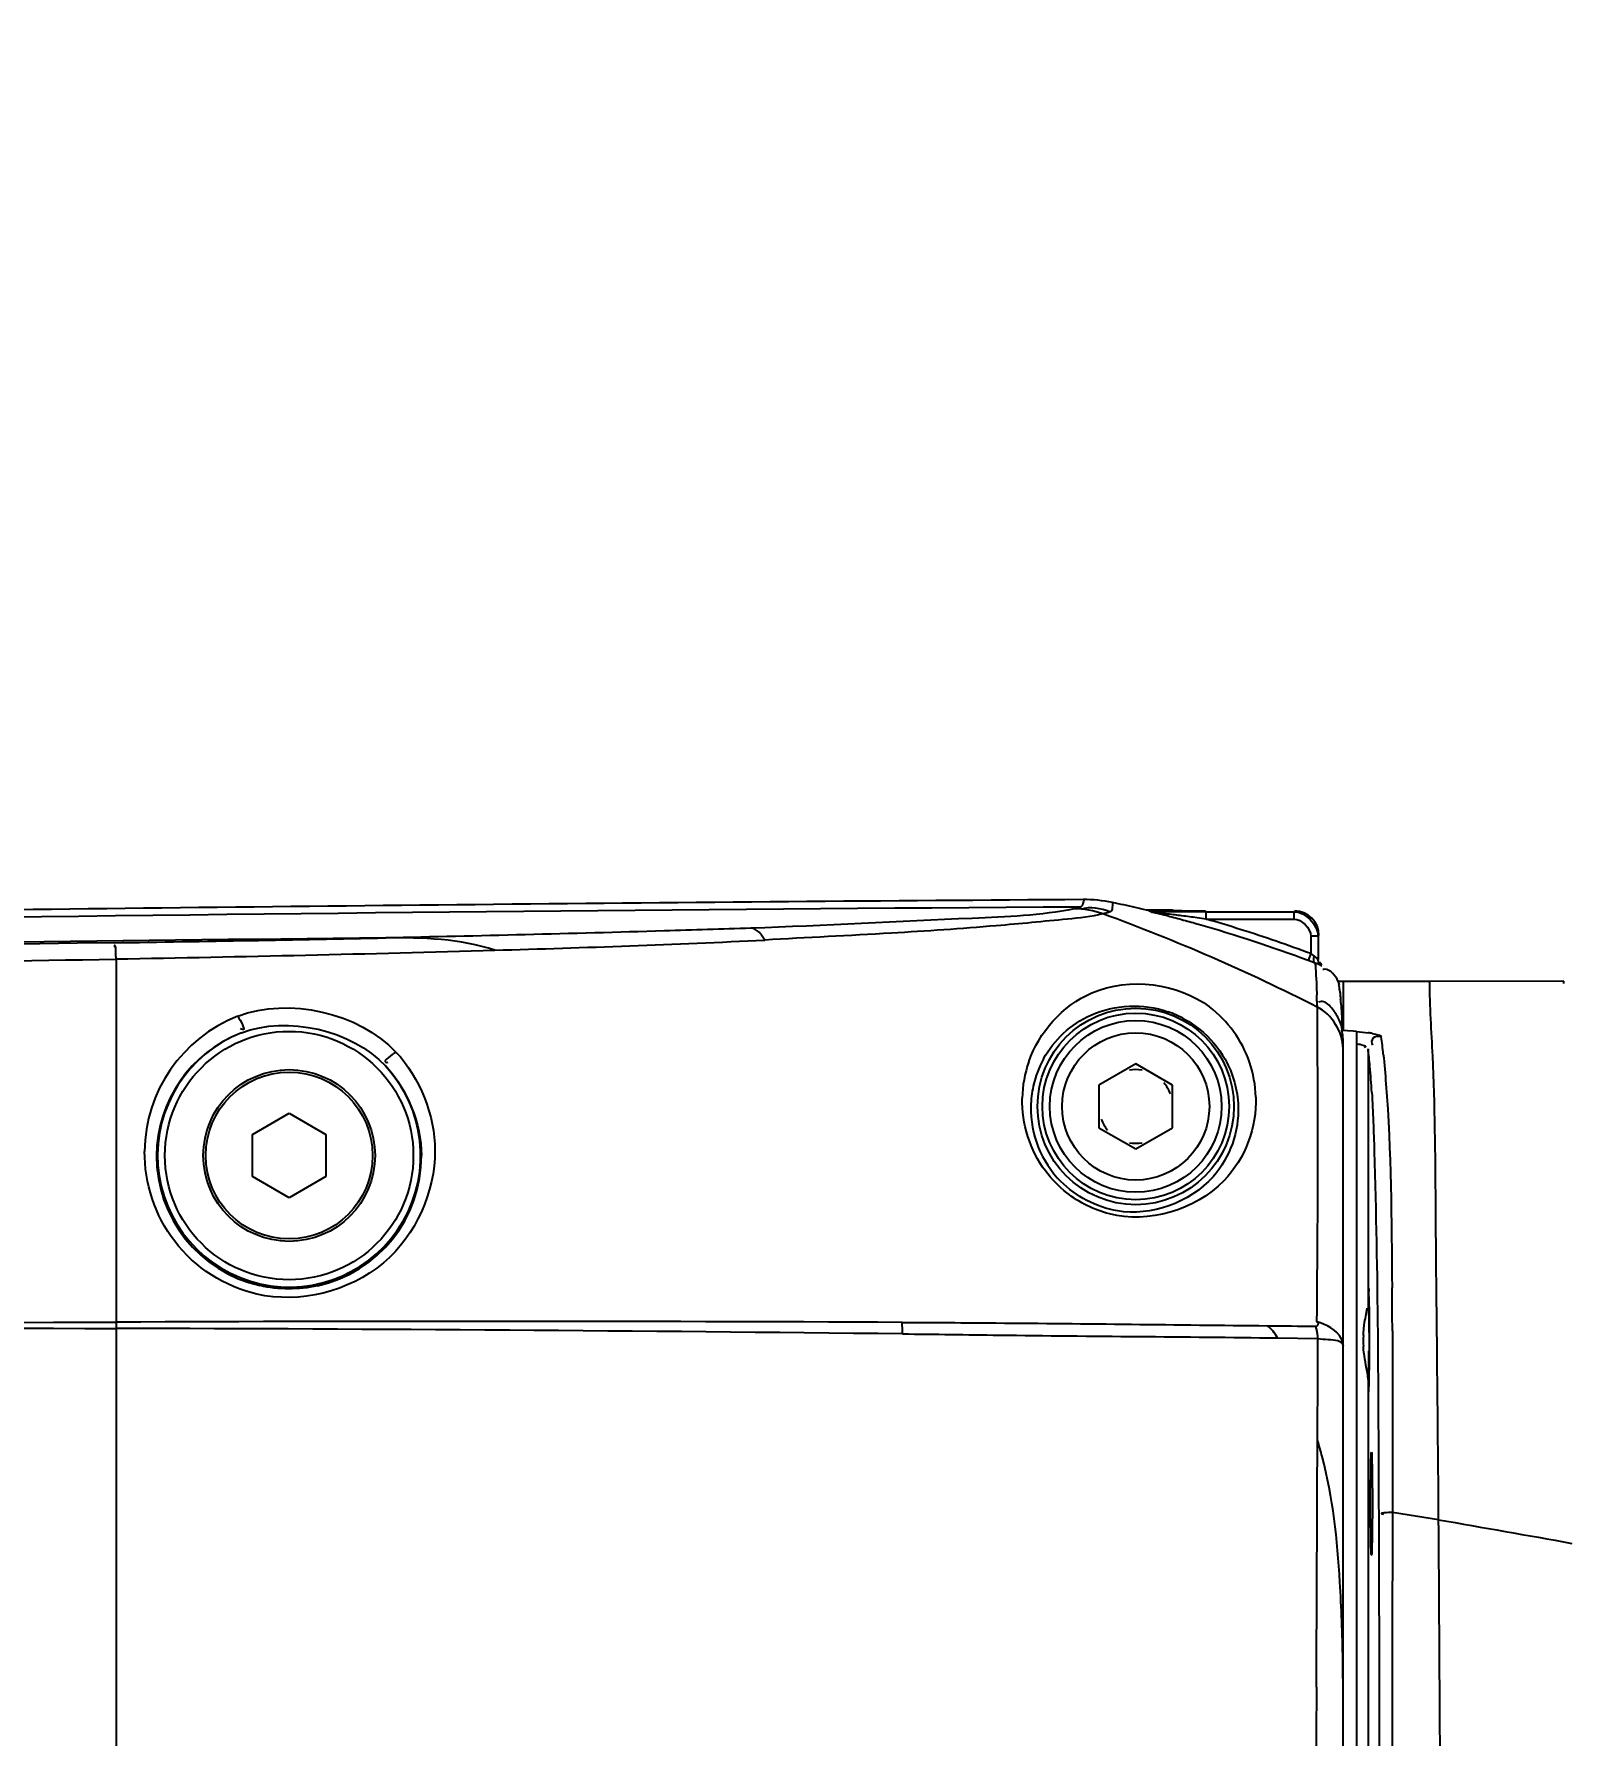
# Model space of a CAD drawing. Header units: millimetres. Extents: x 4086 to 8300, y 123 to 1549.
# Drawn here: x 7733.78 to 7749.37, y 1200.77 to 1218.1 of the extents above; entities that cross this region are included whole.
import ezdxf

# ---------------------------------------------------------------- set-up
doc = ezdxf.new("R2010")
doc.units = ezdxf.units.MM
for name, color, linetype in [('外形图', 7, 'Continuous'), ('尺寸标注', 7, 'Continuous'), ('运动范围', 7, 'Continuous')]:
    doc.layers.add(name, color=color, linetype=linetype)
doc.styles.add('思源黑', font='SourceHanSansCN-Normal.ttf')
doc.dimstyles.new('尺寸标注_1_4比例', dxfattribs={"dimtxt": 7, "dimasz": 6, "dimexe": 2, "dimexo": 1.5, "dimgap": 1, "dimtad": 1, "dimdec": 1, "dimlfac": 4, "dimdsep": 46, "dimtxsty": '思源黑', "dimcen": 0.09, "dimadec": 0, "dimazin": 0, "dimtp": 0.01, "dimtm": 0.01, "dimtfac": 1, "dimtdec": 1, "dimtofl": 0, "dimtmove": 0, "dimatfit": 3, "dimfxl": 1, "dimtolj": 1, "dimarcsym": 0})

# ---------------------------------------------------------------- blocks, each defined once
blk = doc.blocks.new('*D783')
at = {"layer": 'Defpoints', "color": 0}
for p in [(7771.133, 1293.717), (7771.133, 1215.714), (7686.133, 1211.346)]:
    blk.add_point(p, dxfattribs=at)
at = {"layer": '尺寸标注', "color": 0, "lineweight": -2}
for p, q in [((7686.133, 1212.846), (7686.133, 1295.717)), ((7771.133, 1217.214), (7771.133, 1295.717)), ((7692.133, 1293.717), (7765.133, 1293.717))]:
    blk.add_line(p, q, dxfattribs=at)
at = {"layer": '尺寸标注', "color": 0}
for points in [[(7692.133, 1294.717), (7692.133, 1292.717), (7686.133, 1293.717)], [(7765.133, 1292.717), (7765.133, 1294.717), (7771.133, 1293.717)]]:
    blk.add_solid(points, dxfattribs=at)
at = {"layer": '尺寸标注', "color": 0, "insert": (7728.049, 1298.346), "char_height": 7, "attachment_point": 5, "style": '思源黑'}
blk.add_mtext('\\A1;340', dxfattribs=at)
blk = doc.blocks.new('*D793')
at = {"layer": 'Defpoints', "color": 0}
for p in [(7771.133, 1271.641), (7552.914, 959.632), (7712.796, 959.632)]:
    blk.add_point(p, dxfattribs=at)
at = {"layer": '尺寸标注', "color": 0, "lineweight": -2}
for p, q in [((7769.633, 1271.641), (7550.914, 1271.641)), ((7552.914, 1265.641), (7552.914, 965.632)), ((7711.296, 959.632), (7550.914, 959.632))]:
    blk.add_line(p, q, dxfattribs=at)
at = {"layer": '尺寸标注', "color": 0}
for points in [[(7553.914, 1265.641), (7551.914, 1265.641), (7552.914, 1271.641)], [(7551.914, 965.632), (7553.914, 965.632), (7552.914, 959.632)]]:
    blk.add_solid(points, dxfattribs=at)
at = {"layer": '尺寸标注', "color": 0, "insert": (7548.289, 1115.636), "char_height": 7, "attachment_point": 5, "rotation": 90, "style": '思源黑'}
blk.add_mtext('\\A1;1248', dxfattribs=at)

msp = doc.modelspace()

# ---------------------------------------------------------------- linework, layer by layer
at = {"layer": '外形图'}
for p, q in [((7745.3827, 1209.1796), (7745.117, 1209.1796)), ((7745.123, 1209.1778), (7745.117, 1209.1796)), ((7745.1757, 1209.1615), (7745.1687, 1209.1611)), ((7745.239, 1209.1621), (7745.1757, 1209.1615)), ((7745.2687, 1209.1623), (7745.239, 1209.1621)), ((7745.498, 1209.1632), (7745.3882, 1209.1629)), ((7745.6394, 1209.1634), (7745.498, 1209.1632)), ((7745.7253, 1209.1634), (7745.6394, 1209.1634)), ((7745.7237, 1209.0884), (7746.6166, 1209.0884)), ((7745.7253, 1209.0884), (7745.7253, 1209.1634)), ((7745.7253, 1209.1634), (7746.6166, 1209.1634)), ((7746.6166, 1209.1634), (7746.6166, 1209.0884)), ((7746.7915, 1208.9135), (7746.7915, 1208.7361)), ((7746.8665, 1208.9135), (7746.7915, 1208.9135)), ((7746.8665, 1208.9135), (7746.8665, 1208.6754)), ((7734.6202, 1208.6829), (7734.6202, 1196.0546)), ((7746.7915, 1208.7361), (7746.7654, 1208.6658)), ((7746.8272, 1208.7097), (7746.7915, 1208.7361)), ((7746.8363, 1208.6397), (7746.7654, 1208.6658)), ((7746.8946, 1208.6296), (7746.881, 1208.6496)), ((7746.9047, 1208.6296), (7746.8973, 1208.6296)), ((7748.0024, 1208.454), (7747.0711, 1208.4539)), ((7747.0711, 1208.4538), (7747.0713, 1208.4539)), ((7747.1202, 1208.4539), (7747.1202, 1208.3859)), ((7747.1202, 1208.3859), (7747.1217, 1208.2356)), ((7749.3702, 1208.4543), (7748.0024, 1208.454)), ((7749.3701, 1208.4538), (7749.3702, 1208.4543)), ((7749.3704, 1208.4304), (7749.3701, 1208.4538)), ((7747.1217, 1208.2356), (7747.1198, 1207.9615)), ((7747.117, 1207.9012), (7747.1077, 1207.9571)), ((7747.1077, 1207.9571), (7747.2242, 1207.9484)), ((7747.1202, 1207.8473), (7747.117, 1207.9012)), ((7747.1198, 1207.9615), (7747.1191, 1207.9562)), ((7747.1202, 1184.2644), (7747.1202, 1207.8473)), ((7747.2242, 1207.9484), (7747.2577, 1207.9459)), ((7747.2577, 1207.9447), (7747.2577, 1184.1635)), ((7747.3745, 1207.7665), (7747.3745, 1205.2016)), ((7745.0077, 1207.6126), (7744.6327, 1207.3961)), ((7745.3827, 1207.3961), (7745.0077, 1207.6126)), ((7744.6327, 1207.3961), (7744.6327, 1206.9631)), ((7745.3827, 1206.9631), (7745.3827, 1207.3961)), ((7736.0103, 1206.8946), (7736.3827, 1207.1096)), ((7736.3827, 1207.1096), (7736.7551, 1206.8946)), ((7744.6327, 1206.9631), (7745.0077, 1206.7466)), ((7745.0077, 1206.7466), (7745.3827, 1206.9631)), ((7736.0103, 1206.4646), (7736.0103, 1206.8946)), ((7736.7551, 1206.8946), (7736.7551, 1206.4646)), ((7736.3827, 1206.2496), (7736.0103, 1206.4646)), ((7736.7551, 1206.4646), (7736.3827, 1206.2496)), ((7747.3893, 1204.9066), (7747.3891, 1204.9419)), ((7747.3894, 1204.8708), (7747.3893, 1204.9066)), ((7746.4502, 1204.8214), (7746.8633, 1204.8167)), ((7746.8614, 1204.4728), (7746.8618, 1204.7432)), ((7746.8618, 1204.7432), (7746.8619, 1204.8162)), ((7747.6226, 1204.7333), (7747.6229, 1204.5638)), ((7746.8603, 1203.7811), (7746.8614, 1204.4728)), ((7747.3745, 1204.3934), (7747.3745, 1187.7162)), ((7747.6227, 1203.3769), (7747.6225, 1203.0418)), ((7747.6225, 1203.0418), (7747.6221, 1202.6624)), ((7748.0936, 1202.969), (7747.6225, 1203.0418))]:
    msp.add_line(p, q, dxfattribs=at)
for points in [[(7745.202, 1209.1619), (7745.1742, 1209.1618), (7745.1666, 1209.1611)], [(7745.1695, 1209.16), (7745.1941, 1209.1567), (7745.2231, 1209.1534), (7745.2543, 1209.1497)], [(7745.2543, 1209.1497), (7745.2514, 1209.154), (7745.2482, 1209.1574), (7745.245, 1209.1599), (7745.2417, 1209.1615), (7745.2384, 1209.1621)], [(7746.8363, 1208.6396), (7746.8329, 1208.6416), (7746.8299, 1208.6445), (7746.8273, 1208.6483), (7746.8252, 1208.6529), (7746.8236, 1208.6583), (7746.8225, 1208.6643), (7746.822, 1208.6709), (7746.8219, 1208.678), (7746.8225, 1208.6856), (7746.8235, 1208.6934), (7746.8251, 1208.7015), (7746.8272, 1208.7097)], [(7746.8565, 1208.6847), (7746.8523, 1208.6887), (7746.8472, 1208.6933), (7746.8413, 1208.6985), (7746.8346, 1208.7041), (7746.8272, 1208.7097)], [(7746.8665, 1208.6754), (7746.8662, 1208.6755), (7746.8654, 1208.6761), (7746.8641, 1208.6773), (7746.8623, 1208.679), (7746.8565, 1208.6847)], [(7746.9035, 1208.6108), (7746.897, 1208.6151), (7746.891, 1208.62), (7746.8855, 1208.6255), (7746.8807, 1208.6316), (7746.8764, 1208.6382), (7746.8729, 1208.6451), (7746.8702, 1208.6524), (7746.8682, 1208.6599), (7746.8669, 1208.6676), (7746.8665, 1208.6754)], [(7746.8423, 1204.9408), (7746.8451, 1204.941), (7746.8482, 1204.9414), (7746.8513, 1204.9425), (7746.8544, 1204.944), (7746.8573, 1204.9461), (7746.86, 1204.9484), (7746.8623, 1204.9511), (7746.8643, 1204.9538), (7746.8659, 1204.9565), (7746.867, 1204.959), (7746.8678, 1204.9614), (7746.8683, 1204.9635), (7746.8685, 1204.9656), (7746.8685, 1204.9675), (7746.8681, 1204.9693), (7746.8674, 1204.971), (7746.8664, 1204.9725), (7746.8652, 1204.9741), (7746.8637, 1204.9757), (7746.8618, 1204.9773), (7746.8597, 1204.9789), (7746.8576, 1204.9804), (7746.8556, 1204.982), (7746.8541, 1204.9836), (7746.8531, 1204.985), (7746.8505, 1204.9855)]]:
    msp.add_lwpolyline(points, dxfattribs=at)
for centre, radius in [((7745.0077, 1207.1796), 1.0009), ((7745.0077, 1207.1796), 0.9509), ((7745.0077, 1207.1796), 0.875), ((7736.3827, 1206.6796), 1.265), ((7745.0077, 1207.1796), 0.75), ((7736.3827, 1206.6796), 0.875), ((7736.3827, 1206.6796), 0.85)]:
    msp.add_circle(centre, radius, dxfattribs=at)
for centre, radius, start, end in [((7753.3386, -285.5309), 1494.7681, 90.341012, 91.2682427), ((7757.1941, -671.4902), 1880.8205, 90.3875275, 90.7535177), ((7744.4824, 1207.8909), 1.3964, 78.05217, 90.38512), ((7741.6656, 1194.6014), 14.9812, 77.13211, 78.03469), ((7741.6641, 1194.5949), 14.9878, 76.68089, 77.13213), ((7737.8568, 1190.4887), 19.8592, 63.05341, 69.9236), ((7741.4345, 1194.1875), 15.4317, 75.35384, 76.00094), ((7742.3687, 1185.2412), 24.082, 82.74312, 83.11816), ((7745.5123, 1169.3335), 39.8295, 90.17855, 90.35046), ((7741.6112, 1194.8727), 14.7241, 74.70609, 75.34481), ((7742.1026, 1183.138), 26.202, 82.60163, 82.7468), ((7741.8256, 1181.0089), 28.349, 82.28209, 82.60047), ((7741.5616, 1194.6889), 14.9144, 74.09554, 74.70844), ((7741.7617, 1180.5305), 28.8317, 82.09834, 82.28393), ((7741.5801, 1194.7534), 14.8473, 69.55927, 74.09612), ((7741.4058, 1194.1174), 15.5812, 72.5321, 73.91147), ((7725.7344, 1784.7887), 576.0097, 270.881896, 271.1572514), ((7734.337, 1355.8594), 147.1467, 271.612938, 272.684157), ((7741.7889, 1195.3852), 14.257, 70.96559, 72.4711), ((7741.5456, 1194.6587), 15.0231, 69.5622, 70.99231), ((7728.789, 1548.6106), 339.9777, 270.982764, 271.633223), ((7746.6729, 1208.0816), 0.5793, 71.69023, 73.69422), ((7746.0622, 1208.255), 1.0292, 7.57273, 9.1476), ((7745.667, 1208.2014), 1.4281, 6.91611, 7.61508), ((7745.3413, 1208.1619), 1.7562, 6.2584, 6.91583), ((7745.0363, 1207.2409), 1.1954, 18.9582, 52.84168), ((7746.6475, 1207.8701), 0.4727, 24.08363, 37.62194), ((7743.144, 1207.9614), 3.9628, 3.96803, 4.47834), ((7736.4001, 1206.7103), 1.4896, 111.20114, 179.56047), ((7744.98, 1207.1177), 1.0862, 60.9178, 71.0277), ((7746.6459, 1207.8698), 0.4743, 10.50228, 24.03502), ((7736.3783, 1206.6709), 1.3466, 110.95383, 179.62905), ((7736.3827, 1206.6796), 1.34, 111.26239, 42.93711), ((7747.2838, 1207.2138), 0.7228, 79.43911, 82.48745), ((7741.8012, 1207.1456), 5.7563, 6.53919, 7.42859), ((7745.0643, 1207.2361), 1.2143, 160.84502, 178.70273), ((7744.9888, 1207.1584), 1.0507, 151.16317, 167.51543), ((7741.7303, 1207.0901), 5.6846, 5.94396, 6.83416), ((7741.4842, 1207.0667), 5.9318, 5.05404, 5.92234), ((7739.9931, 1206.9395), 7.5761, 5.84123, 6.53022), ((7745.0077, 1207.1796), 0.375, 79.9994, 100.0006), ((7745.0312, 1207.2406), 1.2003, 1.58086, 18.89229), ((7737.9903, 1206.7684), 9.4384, 3.35862, 4.98914), ((7744.9908, 1207.159), 1.0525, 167.56747, 178.87686), ((7745.0077, 1207.1796), 0.375, 19.99941, 40.0006), ((7744.9959, 1207.16), 1.0576, 178.93657, 224.79984), ((7745.0077, 1207.1796), 0.375, 199.99941, 220.0006), ((7745.0077, 1207.1796), 0.375, 259.9994, 280.0006), ((7736.3816, 1206.6711), 1.3499, 179.63779, 257.34199), ((7736.3829, 1206.6685), 1.3472, 282.32054, 0.47198), ((7669.4164, 1204.6084), 78.2062, 0.207772, 0.529173), ((7732.2778, 300.4748), 904.4468, 89.3440338, 89.8516134), ((7738.2733, 294.555), 910.4349, 89.7260346, 90.2299006), ((7741.0532, 1204.8445), 1.5793, 0.64233, 4.90005), ((7746.209, 1204.7721), 0.6558, 3.84057, 8.41426), ((7748.4374, 1204.7978), 1.1121, 177.45065, 183.16276), ((7742.7002, 1202.51), 4.3487, 14.68805, 16.99903), ((12459.2291, 1195.9975), 4711.6117, 179.9189502, 180.0834819), ((7721.8337, 1201.1413), 25.2865, 359.91332, 0.90871), ((9150.1152, 1195.5037), 1403.2784, 179.7648667, 179.9775065)]:
    msp.add_arc(centre, radius, start, end, dxfattribs=at)
for centre, major_axis, ratio, start_param, end_param in [((7745.8827, 1209.1796), (0.5, 0), 0.0174551, 3.1415927, 4.3808945), ((7746.6239, 1208.9208), (-0.1768, -0.1768), 0.9996955, 8.6395321, 10.2100238)]:
    msp.add_ellipse(centre, major_axis=major_axis, ratio=ratio, start_param=start_param, end_param=end_param, dxfattribs=at)
msp.add_ellipse((7747.4094, 1203.1344), major_axis=(0, 0.525), ratio=0.0174551, dxfattribs=at)
for points, knots in [([(7744.3812, 1209.1928), (7744.0405, 1209.1236), (7742.9346, 1209.0831), (7741.839, 1209.0218), (7741.0867, 1208.9955)], [0, 0, 0, 0, 0.3159141, 1, 1, 1, 1]), ([(7744.4472, 1209.2108), (7744.4397, 1209.2068), (7744.4176, 1209.2001), (7744.3953, 1209.1954), (7744.3812, 1209.1928)], [0, 0, 0, 0, 0.372709, 1, 1, 1, 1]), ([(7744.473, 1209.2873), (7744.4794, 1209.2873), (7744.4703, 1209.2421), (7744.462, 1209.2205), (7744.4421, 1209.2107)], [0, 0, 0, 0, 0.2244462, 1, 1, 1, 1]), ([(7744.7694, 1209.2575), (7744.7705, 1209.2472), (7744.7688, 1209.2155), (7744.7687, 1209.172), (7744.7487, 1209.1605)], [0, 0, 0, 0, 0.3111172, 1, 1, 1, 1]), ([(7744.6739, 1209.1412), (7744.5555, 1209.1119), (7744.1908, 1209.0753), (7743.4734, 1209.0065), (7742.4445, 1208.9368), (7741.6579, 1208.8999), (7741.228, 1208.8741)], [0, 0, 0, 0, 0.1058631, 0.3166384, 0.626253, 1, 1, 1, 1]), ([(7744.7423, 1209.1627), (7744.7336, 1209.1585), (7744.711, 1209.1503), (7744.6878, 1209.1443), (7744.674, 1209.1411)], [0, 0, 0, 0, 0.4070332, 1, 1, 1, 1]), ([(7745.1613, 1209.1612), (7745.1558, 1209.1625), (7745.1454, 1209.1735), (7745.131, 1209.1754), (7745.123, 1209.1778)], [0, 0, 0, 0, 0.4020719, 1, 1, 1, 1]), ([(7745.1687, 1209.1611), (7745.167, 1209.1611), (7745.1646, 1209.161), (7745.1621, 1209.161), (7745.1613, 1209.1612)], [0, 0, 0, 0, 0.6664838, 1, 1, 1, 1]), ([(7737.368, 1208.8965), (7734.512, 1208.8667), (7728.8002, 1208.7935), (7720.2334, 1208.6291), (7711.6683, 1208.3943), (7704.5325, 1208.1333), (7698.8267, 1207.8674), (7694.547, 1207.6595), (7690.9855, 1207.4248), (7688.1321, 1207.2715), (7685.2898, 1207.1211), (7681.7036, 1206.5294), (7678.0848, 1204.0096), (7675.6587, 1200.3751), (7674.8054, 1196.0738), (7675.6454, 1191.7753), (7678.0509, 1188.1142), (7681.0768, 1186.0535), (7683.8121, 1185.184), (7685.9514, 1184.9462), (7688.092, 1184.869), (7690.2306, 1184.7212), (7692.3676, 1184.5812), (7695.2193, 1184.4244), (7698.7848, 1184.2415), (7704.4911, 1183.9788), (7711.6266, 1183.7158), (7720.1918, 1183.4812), (7728.7586, 1183.3163), (7734.4704, 1183.243), (7737.3263, 1183.2131)], [0, 0, 0, 0, 0.0625338, 0.1250675, 0.1876012, 0.2501348, 0.2814019, 0.3126679, 0.3439382, 0.3595646, 0.3751969, 0.4064019, 0.4376042, 0.4687717, 0.4999496, 0.5311281, 0.5623056, 0.5934882, 0.6091533, 0.6247704, 0.6404361, 0.6560705, 0.6716955, 0.6873296, 0.7185989, 0.7498649, 0.8123988, 0.8749325, 0.9374662, 1, 1, 1, 1]), ([(7741.0867, 1208.9955), (7740.7928, 1208.9853), (7739.5534, 1208.9458), (7738.3137, 1208.9163), (7737.368, 1208.8965)], [0, 0, 0, 0, 0.2371347, 1, 1, 1, 1]), ([(7734.6205, 1208.6764), (7730.9544, 1208.6212), (7721.1988, 1208.4913), (7711.4455, 1208.2109), (7705.3604, 1207.9699)], [0, 0, 0, 0, 0.3758127, 1, 1, 1, 1]), ([(7734.6202, 1208.6829), (7734.6192, 1208.7037), (7734.6138, 1208.7501), (7734.6213, 1208.7904), (7734.6038, 1208.8316), (7734.6034, 1208.8089), (7734.6027, 1208.8015)], [0, 0, 0, 0, 0.3818492, 0.8139308, 0.8646654, 1, 1, 1, 1]), ([(7743.9172, 1207.6345), (7744.0216, 1207.9344), (7744.5559, 1208.5519), (7745.438, 1208.4364), (7745.7584, 1208.1936)], [0, 0, 0, 0, 0.4412977, 1, 1, 1, 1]), ([(7746.8363, 1208.6397), (7746.8375, 1208.623), (7746.8436, 1208.5089), (7746.8526, 1208.3948), (7746.8508, 1208.2975)], [0, 0, 0, 0, 0.1469182, 1, 1, 1, 1]), ([(7746.9035, 1208.6108), (7746.901, 1208.608), (7746.8834, 1208.6295), (7746.8681, 1208.6271), (7746.8549, 1208.6315)], [0, 0, 0, 0, 0.2098514, 1, 1, 1, 1]), ([(7746.9068, 1208.6143), (7746.9047, 1208.6168), (7746.9023, 1208.6198), (7746.8932, 1208.6245), (7746.8949, 1208.6259)], [0, 0, 0, 0, 0.5989475, 1, 1, 1, 1]), ([(7746.931, 1208.5765), (7746.9281, 1208.5764), (7746.9222, 1208.5759), (7746.9163, 1208.5752), (7746.9133, 1208.5747)], [0, 0, 0, 0, 0.4875345, 1, 1, 1, 1]), ([(7747.0713, 1208.4539), (7747.0665, 1208.452), (7747.0785, 1208.435), (7747.0773, 1208.4254), (7747.0784, 1208.4187)], [0, 0, 0, 0, 0.4295886, 1, 1, 1, 1]), ([(7747.087, 1208.3534), (7747.0884, 1208.3405), (7747.0912, 1208.313), (7747.0935, 1208.2854), (7747.0946, 1208.2708)], [0, 0, 0, 0, 0.4701042, 1, 1, 1, 1]), ([(7748.0936, 1202.969), (7748.0859, 1204.0445), (7748.0654, 1205.619), (7748.0565, 1207.4481), (7748.0032, 1208.2001), (7748.0024, 1208.4539)], [0, 0, 0, 0, 0.5881603, 0.8611773, 1, 1, 1, 1]), ([(7744.0684, 1207.6652), (7744.1741, 1207.8566), (7744.5507, 1208.2117), (7745.0862, 1208.2299), (7745.3332, 1208.1449)], [0, 0, 0, 0, 0.455664, 1, 1, 1, 1]), ([(7746.8508, 1208.2975), (7746.8498, 1208.2809), (7746.8506, 1208.2455), (7746.8544, 1208.2104), (7746.8562, 1208.1918)], [0, 0, 0, 0, 0.4696714, 1, 1, 1, 1]), ([(7746.8562, 1208.1918), (7746.8557, 1208.1621), (7746.8561, 1207.9487), (7746.8564, 1207.7353), (7746.8577, 1207.5516)], [0, 0, 0, 0, 0.1391727, 1, 1, 1, 1]), ([(7747.022, 1208.1587), (7746.995, 1208.1936), (7746.9521, 1208.2537), (7746.8857, 1208.2475), (7746.8683, 1208.2429)], [0, 0, 0, 0, 0.7099786, 1, 1, 1, 1]), ([(7747.0972, 1208.2356), (7747.0986, 1208.2162), (7747.1044, 1208.1232), (7747.109, 1208.03), (7747.1123, 1207.9563)], [0, 0, 0, 0, 0.2084874, 1, 1, 1, 1]), ([(7735.8614, 1208.099), (7735.883, 1208.0562), (7735.9559, 1207.9398), (7735.8929, 1207.9669), (7735.8886, 1207.9721)], [0, 0, 0, 0, 0.8766547, 1, 1, 1, 1]), ([(7745.508, 1208.067), (7745.5616, 1208.0371), (7745.7232, 1207.9286), (7745.8528, 1207.7761), (7745.9179, 1207.6606)], [0, 0, 0, 0, 0.3166184, 1, 1, 1, 1]), ([(7747.2577, 1207.8185), (7747.2833, 1207.8142), (7747.3055, 1207.8118), (7747.3612, 1207.7913), (7747.3402, 1207.7827), (7747.3337, 1207.7813)], [0, 0, 0, 0, 0.6595123, 0.8317371, 1, 1, 1, 1]), ([(7747.5092, 1207.8898), (7747.4805, 1207.892), (7747.4122, 1207.9003), (7747.4057, 1207.8225), (7747.4208, 1207.8043)], [0, 0, 0, 0, 0.5489056, 1, 1, 1, 1]), ([(7747.4163, 1207.9243), (7747.4389, 1207.9201), (7747.4658, 1207.9115), (7747.5079, 1207.9001), (7747.5092, 1207.8898)], [0, 0, 0, 0, 0.6893654, 1, 1, 1, 1]), ([(7737.4708, 1207.734), (7737.4317, 1207.705), (7737.314, 1207.6326), (7737.3838, 1207.6265), (7737.3902, 1207.6293)], [0, 0, 0, 0, 0.8741353, 1, 1, 1, 1]), ([(7747.5299, 1207.7106), (7747.5401, 1207.6108), (7747.6094, 1206.8197), (7747.6128, 1206.0244), (7747.6193, 1205.3307)], [0, 0, 0, 0, 0.1262861, 1, 1, 1, 1]), ([(7746.859, 1207.3421), (7746.8599, 1207.1871), (7746.8625, 1206.4015), (7746.8546, 1205.616), (7746.8505, 1204.9855)], [0, 0, 0, 0, 0.1973931, 1, 1, 1, 1]), ([(7747.4125, 1207.3214), (7747.4245, 1207.1218), (7747.4747, 1205.6873), (7747.4781, 1204.2519), (7747.4826, 1203.0167)], [0, 0, 0, 0, 0.1392783, 1, 1, 1, 1]), ([(7744.3049, 1206.2997), (7744.2232, 1206.3638), (7743.966, 1206.6243), (7743.8447, 1207.0043), (7743.8503, 1207.2636)], [0, 0, 0, 0, 0.2858289, 1, 1, 1, 1]), ([(7746.2311, 1207.2737), (7746.2392, 1206.9701), (7745.9741, 1206.2225), (7745.131, 1205.9833), (7744.739, 1206.0849)], [0, 0, 0, 0, 0.4285906, 1, 1, 1, 1]), ([(7746.0518, 1207.1796), (7746.0592, 1206.926), (7745.8491, 1206.2974), (7745.1602, 1206.0581), (7744.8201, 1206.1162)], [0, 0, 0, 0, 0.423698, 1, 1, 1, 1]), ([(7736.0545, 1205.2676), (7735.7309, 1205.3417), (7735.1265, 1205.7248), (7734.9079, 1206.3999), (7734.9106, 1206.7217)], [0, 0, 0, 0, 0.5077336, 1, 1, 1, 1]), ([(7737.8681, 1206.7298), (7737.8695, 1206.3103), (7737.4716, 1205.4021), (7736.4857, 1205.169), (7736.0545, 1205.2676)], [0, 0, 0, 0, 0.4866858, 1, 1, 1, 1]), ([(7747.3803, 1205.3225), (7747.37, 1205.3232), (7747.3881, 1205.2561), (7747.3751, 1205.2316), (7747.3745, 1205.2016)], [0, 0, 0, 0, 0.255375, 1, 1, 1, 1]), ([(7747.386, 1205.2094), (7747.3854, 1205.2374), (7747.3733, 1205.2623), (7747.39, 1205.3218), (7747.3803, 1205.3225)], [0, 0, 0, 0, 0.7421454, 1, 1, 1, 1]), ([(7747.3891, 1204.9419), (7747.3888, 1205.0126), (7747.388, 1205.1018), (7747.3864, 1205.1909), (7747.386, 1205.2094)], [0, 0, 0, 0, 0.7925702, 1, 1, 1, 1]), ([(7747.3744, 1205.1985), (7747.3736, 1205.1761), (7747.3826, 1205.0684), (7747.3836, 1204.9605), (7747.3827, 1204.8751)], [0, 0, 0, 0, 0.2076424, 1, 1, 1, 1]), ([(7693.7321, 1204.099), (7700.5426, 1204.3892), (7714.17, 1204.8331), (7727.8036, 1204.9616), (7734.6202, 1204.9825)], [0, 0, 0, 0, 0.5000004, 1, 1, 1, 1]), ([(7693.7739, 1204.018), (7700.5773, 1204.3125), (7714.1906, 1204.7502), (7727.8104, 1204.9309), (7734.6201, 1204.9185)], [0, 0, 0, 0, 0.4999997, 1, 1, 1, 1]), ([(7742.6267, 1204.9794), (7742.9453, 1204.9786), (7744.1853, 1204.9709), (7745.4252, 1204.9548), (7746.3465, 1204.9455)], [0, 0, 0, 0, 0.2569433, 1, 1, 1, 1]), ([(7742.6324, 1204.8623), (7742.9599, 1204.8589), (7744.2324, 1204.8402), (7745.5051, 1204.8335), (7746.4501, 1204.8218)], [0, 0, 0, 0, 0.2573439, 1, 1, 1, 1]), ([(7746.8578, 1204.868), (7746.8559, 1204.8806), (7746.8515, 1204.905), (7746.8456, 1204.9291), (7746.8423, 1204.9408)], [0, 0, 0, 0, 0.5101492, 1, 1, 1, 1]), ([(7747.1196, 1204.7414), (7747.1198, 1204.7665), (7747.0838, 1204.893), (7746.949, 1204.957), (7746.8525, 1204.9859)], [0, 0, 0, 0, 0.1992435, 1, 1, 1, 1]), ([(7747.3264, 1204.8472), (7747.3272, 1204.8652), (7747.3297, 1204.901), (7747.3339, 1204.9367), (7747.3363, 1204.9544)], [0, 0, 0, 0, 0.5009975, 1, 1, 1, 1]), ([(7747.3838, 1204.3126), (7747.3851, 1204.3429), (7747.3893, 1204.529), (7747.3898, 1204.7151), (7747.3894, 1204.8708)], [0, 0, 0, 0, 0.1632001, 1, 1, 1, 1]), ([(7746.8629, 1204.8158), (7746.8974, 1204.8075), (7746.9762, 1204.8097), (7747.1171, 1204.7961), (7747.1196, 1204.7414)], [0, 0, 0, 0, 0.3929673, 1, 1, 1, 1]), ([(7747.3745, 1204.4085), (7747.374, 1204.4323), (7747.3533, 1204.5413), (7747.3318, 1204.6498), (7747.327, 1204.7364)], [0, 0, 0, 0, 0.2148661, 1, 1, 1, 1]), ([(7747.3745, 1204.3934), (7747.3751, 1204.3632), (7747.3881, 1204.337), (7747.3701, 1204.273), (7747.3803, 1204.2725)], [0, 0, 0, 0, 0.7464671, 1, 1, 1, 1]), ([(7747.3803, 1204.2725), (7747.3837, 1204.2723), (7747.3795, 1204.2942), (7747.3834, 1204.3026), (7747.3838, 1204.3126)], [0, 0, 0, 0, 0.254553, 1, 1, 1, 1]), ([(7747.4826, 1203.0167), (7747.4886, 1201.3339), (7747.4918, 1197.9599), (7747.4948, 1192.9178), (7747.4739, 1188.5168), (7747.4763, 1185.8034), (7747.4111, 1184.7621)], [0, 0, 0, 0, 0.2765381, 0.5544883, 0.8285284, 1, 1, 1, 1]), ([(7747.6225, 1203.0418), (7747.5935, 1203.0424), (7747.5716, 1203.0425), (7747.5013, 1203.0361), (7747.5241, 1203.0262), (7747.5305, 1203.0245)], [0, 0, 0, 0, 0.6682868, 0.8472867, 1, 1, 1, 1]), ([(7748.0023, 1183.6554), (7747.9849, 1183.6789), (7748.0187, 1183.768), (7748.0044, 1183.9064), (7748.023, 1184.1149), (7748.033, 1184.4168), (7748.0505, 1184.9313), (7748.0621, 1185.7756), (7748.0773, 1187.0228), (7748.0945, 1189.1875), (7748.1134, 1192.1385), (7748.1229, 1195.7478), (7748.1161, 1199.3621), (7748.1021, 1201.7694), (7748.0936, 1202.969)], [0, 0, 0, 0, 0.0045418, 0.0122445, 0.0225391, 0.0365281, 0.0593792, 0.1023704, 0.1677397, 0.253076, 0.4386286, 0.6260876, 0.8136777, 1, 1, 1, 1])]:
    msp.add_open_spline(points, degree=3, knots=knots, dxfattribs=at)
for points in [[(7744.6741, 1209.1412), (7744.5811, 1209.1754), (7744.4804, 1209.1932), (7744.3813, 1209.1928)], [(7744.7423, 1209.1627), (7744.6505, 1209.194), (7744.5418, 1209.2239), (7744.4522, 1209.1867)], [(7746.6166, 1209.1634), (7746.7344, 1209.1634), (7746.8665, 1209.0313), (7746.8665, 1208.9135)], [(7746.6166, 1209.0884), (7746.6991, 1209.0884), (7746.7915, 1208.9959), (7746.7915, 1208.9135)], [(7734.6, 1208.8472), (7718.4736, 1208.6329), (7702.3372, 1208.2236), (7686.2478, 1207.1118)], [(7738.4798, 1208.7708), (7738.1262, 1208.8894), (7737.7409, 1208.9005), (7737.368, 1208.8965)], [(7741.2279, 1208.8741), (7741.2003, 1208.9298), (7741.1485, 1208.9915), (7741.0865, 1208.9954)], [(7747.0713, 1208.4539), (7747.0427, 1208.509), (7746.9931, 1208.5791), (7746.931, 1208.5765)], [(7735.8614, 1208.099), (7736.3743, 1208.2978), (7737.095, 1208.1357), (7737.4708, 1207.734)], [(7747.1202, 1207.7698), (7747.1202, 1207.9357), (7747.0052, 1208.1187), (7746.8562, 1208.1917)], [(7735.8968, 1207.9284), (7736.3646, 1208.1094), (7737.0213, 1207.959), (7737.3637, 1207.5924)], [(7747.2583, 1207.9447), (7747.298, 1207.938), (7747.3384, 1207.9357), (7747.3783, 1207.9304)], [(7737.4708, 1207.734), (7737.7167, 1207.4711), (7737.8668, 1207.0898), (7737.8681, 1206.7298)], [(7745.9179, 1207.6606), (7745.9996, 1207.5156), (7746.0469, 1207.346), (7746.0518, 1207.1796)], [(7737.3637, 1207.5924), (7737.5883, 1207.3535), (7737.7274, 1207.0074), (7737.7301, 1206.6796)], [(7746.8577, 1207.5516), (7746.8582, 1207.4818), (7746.8587, 1207.4119), (7746.859, 1207.3421)], [(7744.8201, 1206.1162), (7744.6073, 1206.1526), (7744.3975, 1206.2615), (7744.2455, 1206.4147)], [(7744.739, 1206.0849), (7744.5827, 1206.1254), (7744.4319, 1206.2001), (7744.3049, 1206.2997)], [(7736.6704, 1205.3523), (7736.4801, 1205.3106), (7736.276, 1205.3112), (7736.0858, 1205.354)], [(7747.3363, 1204.9544), (7747.3441, 1205.012), (7747.3566, 1205.0688), (7747.3669, 1205.126)], [(7746.3464, 1204.9456), (7746.5117, 1204.9439), (7746.677, 1204.9424), (7746.8423, 1204.9408)], [(7746.4502, 1204.8218), (7746.4283, 1204.871), (7746.3897, 1204.9136), (7746.3464, 1204.9456)], [(7747.6222, 1204.892), (7747.6224, 1204.8391), (7747.6225, 1204.7862), (7747.6226, 1204.7333)], [(7747.3827, 1204.529), (7747.3852, 1204.582), (7747.3827, 1204.6352), (7747.3827, 1204.6883)], [(7747.3744, 1204.3966), (7747.3729, 1204.4408), (7747.3806, 1204.4848), (7747.3827, 1204.529)], [(7747.6229, 1204.5638), (7747.6234, 1204.1682), (7747.623, 1203.7725), (7747.6227, 1203.3769)], [(7746.8485, 1201.2625), (7746.8518, 1202.1021), (7746.8553, 1202.9417), (7746.8589, 1203.7813)], [(7747.0876, 1202.334), (7747.0635, 1202.7638), (7747.0169, 1203.1965), (7746.9068, 1203.6126)], [(7748.0936, 1202.969), (7748.5457, 1202.8901), (7748.9981, 1202.8119), (7749.4494, 1202.7283)], [(7747.117, 1201.5423), (7747.1127, 1201.8063), (7747.1036, 1202.0704), (7747.0876, 1202.334)]]:
    msp.add_open_spline(points, degree=3, dxfattribs=at)
at = {"layer": '运动范围'}
msp.add_arc((7771.1327, 1103.5546), 168.0862, 10, 225, dxfattribs=at)

# ---------------------------------------------------------------- dimensions: what is measured, and where the dimension line sits
at = {"layer": '尺寸标注'}
dim = msp.add_linear_dim(base=(7771.1327, 1293.7169), p1=(7686.1327, 1211.3461), p2=(7771.1327, 1215.7139), dimstyle='尺寸标注_1_4比例', dxfattribs=at)
dim.commit()
dim.dimension.update_dxf_attribs({"geometry": '*D783', "text_midpoint": (7728.049, 1293.7169), "dimtype": 160})
dim = msp.add_linear_dim(base=(7552.9138, 959.6321), p1=(7771.1327, 1271.6408), p2=(7712.7964, 959.6321), angle=90, dimstyle='尺寸标注_1_4比例', dxfattribs=at)
dim.commit()
dim.dimension.update_dxf_attribs({"geometry": '*D793', "text_midpoint": (7552.9138, 1115.6364), "dimtype": 160})

doc.saveas('drawing.dxf')
